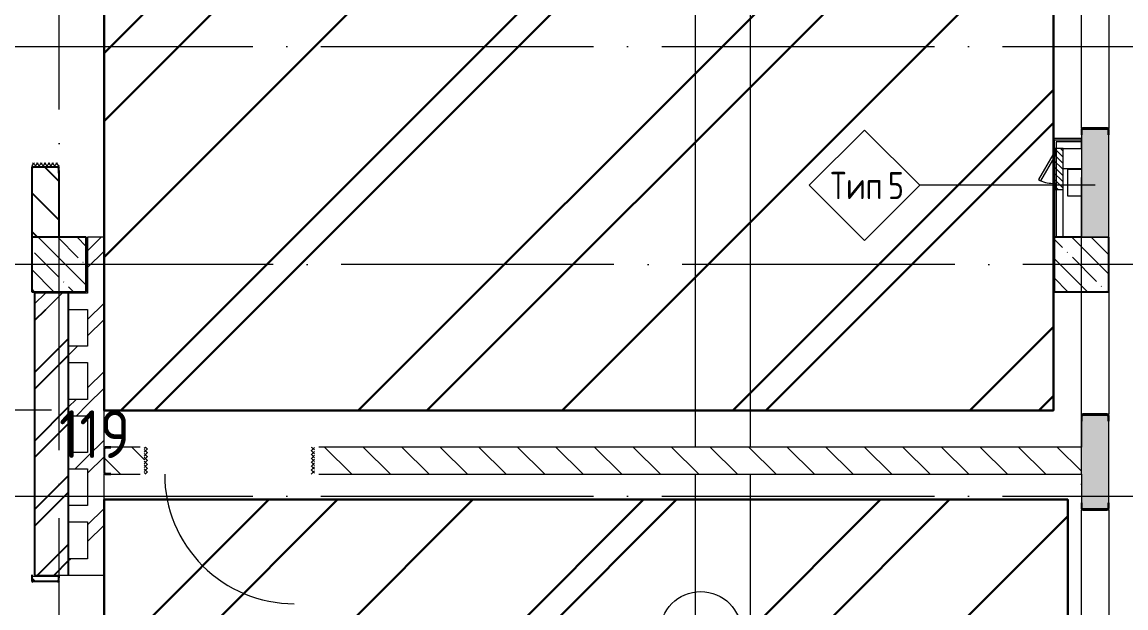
# Model space of a CAD drawing. Header units: millimetres. Extents: x -68946 to 690821, y -552984 to 293768.
# Drawn here: x 118362 to 126459, y -383014 to -378714 of the extents above; entities that cross this region are included whole.
import ezdxf

# ---------------------------------------------------------------- set-up
doc = ezdxf.new("R2010")
doc.units = ezdxf.units.MM
doc.linetypes.add('ADSK_Линия сетки', pattern=[2500, 2000, -250, 0, -250])
doc.linetypes.add('ADSK_Скрыто', pattern=[600, 300, -300])
for name, color, linetype, lineweight in [('0) блоки', 250, 'Continuous', 25), ('1.2) Стяжка 6 вып.', 30, 'Continuous', 30), ('1.3) Звуко-изол           6 вып.', 90, 'Continuous', 30), ('1.4) Стяжка 6 вып.', 30, 'Continuous', 30), ('A-AREA-____-IDEN', 250, 'Continuous', 9), ('A-DETL-GENF-OTLN', 250, 'Continuous', 5), ('A-DOOR-____-MCUT', 250, 'Continuous', 5), ('A-DOOR-____-OTLN', 250, 'Continuous', 5), ('A-FLOR-____-OTLN', 250, 'Continuous', 9), ('A-WALL-____-IDEN', 250, 'Continuous', 9), ('A-WALL-____-MCUT', 250, 'Continuous', 13), ('A-WALL-____-PATT', 250, 'Continuous', 13), ('A-WALL-FNSH-MCUT', 250, 'Continuous', 13), ('G-____-____-SYMB', 250, 'ADSK_Скрыто', 9), ('I-WALL-____-OTLN', 250, 'Continuous', 9), ('S-COLS-____-MCUT', 250, 'Continuous', 25), ('S-COLS-____-OTLN', 250, 'Continuous', 9), ('S-GRID-____-OTLN', 250, 'Continuous', 9)]:
    doc.layers.add(name, color=color, linetype=linetype, lineweight=lineweight)
doc.styles.add('GOST Common_1', font='', dxfattribs={"width": 0.9, "height": 250})
doc.styles.add('ISOCPEUR', font='isocpeur.ttf', dxfattribs={"width": 0.8, "height": 100})
doc.styles.get('GOST Common_1').set_extended_font_data('GOST Common')
pattern_1 = [(135, (-26617.47, -398117.93), (-141.42136, -141.42136), [])]
pattern_2 = [(45, (-26617.47, -398117.93), (-251.4472, 251.4472), []), (45, (-26617.47, -397736.93), (-251.4472, 251.4472), [])]

# ---------------------------------------------------------------- blocks, each defined once
blk = doc.blocks.new('Дверь_СКБ_2Ст_Фрамуга2 - Н_ВВ-3_2500x2600h_Учебные помещения_Фрамуга слева-V1-Кладочный план внутренних ограждающих конструкций на отм_ _12_600_ Секция 3_')
at = {"layer": 'A-DOOR-____-OTLN'}
h = blk.add_hatch(dxfattribs=at)
h.set_pattern_fill('FP_5', color=256, style=0, pattern_type=2)
h.set_pattern_definition([(45, (-1071.384, 164.685), (-14.1421, 14.1421), []), (135, (-1071.384, 164.685), (-14.1421, -14.1421), [])])
h.paths.add_polyline_path([(-1237.5, -100), (-1212.5, -100), (-1212.5, 100), (-1237.5, 100)])
h = blk.add_hatch(dxfattribs=at)
h.set_pattern_fill('FP_4', color=256, style=0, pattern_type=2)
h.set_pattern_definition([(135, (1051.41, 164.685), (-14.1421, -14.1421), []), (225, (1051.41, 164.685), (14.1421, -14.1421), [])])
h.paths.add_polyline_path([(1237.5, -100), (1262.5, -100), (1262.5, 100), (1237.5, 100)])
blk = doc.blocks.new('Дверь_СКБ_1Ст_Фрамуга1 - Н_ВВ-9_2_1250x2600h_Лаборантская 2-42764460-Кладочный план внутренних ограждающих конструкций на отм_ _12_600_ Секция 3_')
at = {"layer": 'A-DOOR-____-OTLN'}
h = blk.add_hatch(dxfattribs=at)
h.set_pattern_fill('FP_16', color=256, style=0, pattern_type=2)
h.set_pattern_definition([(45, (-446.384, 164.685), (-14.1421, 14.1421), []), (135, (-446.384, 164.685), (-14.1421, -14.1421), [])])
h.paths.add_polyline_path([(-587.5, 100), (-612.5, 100), (-612.5, -100), (-587.5, -100)])
h = blk.add_hatch(dxfattribs=at)
h.set_pattern_fill('FP_15', color=256, style=0, pattern_type=2)
h.set_pattern_definition([(135, (1676.41, 164.685), (-14.14214, -14.14214), []), (225, (1676.41, 164.685), (14.14214, -14.14214), [])])
h.paths.add_polyline_path([(637.5, 100), (612.5, 100), (612.5, -100), (637.5, -100)])
at = {"layer": 'A-DOOR-____-OTLN', "color": 255}
blk.add_arc((-462.5, 100), 950, 360, 90, dxfattribs=at)
blk = doc.blocks.new('BSC_Колонна _Прямоугольная - 400x400-V7-Кладочный план внутренних ограждающих конструкций на отм_ _12_600_ Секция 3_')
at = {"layer": 'S-COLS-____-OTLN', "lineweight": 5}
h = blk.add_hatch(dxfattribs=at)
h.set_pattern_fill('FP_31', color=256, style=0, pattern_type=2)
h.set_pattern_definition([(135, (-145249.98, -17625), (-142.56192, -142.56192), []), (135, (-145107.42, -17625), (-142.56192, -142.56192), [252.016, -50.403, 3.353, -47.05])])
h.paths.add_polyline_path([(-200, -200), (200, -200), (200, 200), (-200, 200)])
at = {"layer": 'S-COLS-____-MCUT'}
for p, q in [((200, 200), (-200, 200)), ((-200, 200), (-200, -200)), ((200, -200), (200, 200)), ((-200, -200), (200, -200))]:
    blk.add_line(p, q, dxfattribs=at)
blk = doc.blocks.new('ADSK_КолоннаНесущая_Швеллер_Гнутый_ГОСТ 8278-83 - 200х50х4_таб_1 2-38569673-Кладочный план внутренних ограждающих конструкций на отм_ _12_600_ Секция 3_')
at = {"layer": 'S-COLS-____-MCUT'}
for p, q in [((-10.1, 90), (-10.1, -90)), ((-6.1, -90), (-6.1, 90)), ((39.9, 100), (-0.1, 100)), ((-0.1, 96), (39.9, 96)), ((39.9, 96), (39.9, 100)), ((39.9, -96), (-0.1, -96)), ((-0.1, -100), (39.9, -100)), ((39.9, -100), (39.9, -96))]:
    blk.add_line(p, q, dxfattribs=at)
for centre, radius, start, end in [((-0.1, 90), 10, 90, 180), ((-0.1, 90), 6, 90, 180), ((-0.1, -90), 10, 180, 270), ((-0.1, -90), 6, 180, 270)]:
    blk.add_arc(centre, radius, start, end, dxfattribs=at)
blk = doc.blocks.new('ADSK_КолоннаНесущая_Швеллер_Гнутый_ГОСТ 8278-83 - 200х50х4_таб_1 2-V18-Кладочный план внутренних ограждающих конструкций на отм_ _12_600_ Секция 3_')
at = {"layer": 'S-COLS-____-MCUT'}
for p, q in [((-6.1, -90), (-6.1, 90)), ((-0.1, 96), (39.9, 96)), ((39.9, 100), (19.9, 100)), ((39.9, 96), (39.9, 100)), ((39.9, -96), (-0.1, -96)), ((19.9, -100), (39.9, -100)), ((39.9, -100), (39.9, -96))]:
    blk.add_line(p, q, dxfattribs=at)
for centre, radius, start, end in [((-0.1, 90), 10, 90, 180), ((-0.1, 90), 6, 90, 180), ((-0.1, -90), 10, 180, 270), ((-0.1, -90), 6, 180, 270)]:
    blk.add_arc(centre, radius, start, end, dxfattribs=at)
blk = doc.blocks.new('ADSK_КолоннаНесущая_Швеллер_Гнутый_ГОСТ 8278-83 - 200х50х4_таб_1 2-V15-Кладочный план внутренних ограждающих конструкций на отм_ _12_600_ Секция 3_')
at = {"layer": 'S-COLS-____-MCUT'}
for p, q in [((-6.1, -90), (-6.1, 90)), ((-0.1, 96), (39.9, 96)), ((39.9, 100), (19.9, 100)), ((39.9, 96), (39.9, 100)), ((39.9, -96), (-0.1, -96)), ((19.9, -100), (39.9, -100)), ((39.9, -100), (39.9, -96))]:
    blk.add_line(p, q, dxfattribs=at)
for centre, radius, start, end in [((-0.1, 90), 10, 90, 180), ((-0.1, 90), 6, 90, 180), ((-0.1, -90), 10, 180, 269.6632), ((-0.1, -90), 6, 180, 270)]:
    blk.add_arc(centre, radius, start, end, dxfattribs=at)
blk = doc.blocks.new('ADSK_КолоннаНесущая_Швеллер_Гнутый_ГОСТ 8278-83 - 200х50х4_таб_1 2-V19-Кладочный план внутренних ограждающих конструкций на отм_ _12_600_ Секция 3_')
at = {"layer": 'S-COLS-____-MCUT'}
for p, q in [((-10.1, 90), (-10.1, -90)), ((-6.1, -90), (-6.1, 90)), ((39.9, 100), (-0.1, 100)), ((-0.1, 96), (39.9, 96)), ((39.9, 96), (39.9, 100)), ((39.9, -96), (-0.1, -96)), ((-0.1, -100), (39.9, -100)), ((39.9, -100), (39.9, -96))]:
    blk.add_line(p, q, dxfattribs=at)
for centre, radius, start, end in [((-0.1, 90), 10, 90, 180), ((-0.1, 90), 6, 90, 180), ((-0.1, -90), 10, 180, 270), ((-0.1, -90), 6, 180, 270)]:
    blk.add_arc(centre, radius, start, end, dxfattribs=at)
blk = doc.blocks.new('АР_Люк - ЛРС_ВК_300х400_внутренний_RAL 9003-V30-Кладочный план внутренних ограждающих конструкций на отм_ _12_600_ Секция 3_')
at = {"layer": 'A-DOOR-____-OTLN'}
h = blk.add_hatch(dxfattribs=at)
h.set_pattern_fill('FP_36', color=256, style=0, pattern_type=2)
h.set_pattern_definition([(45, (125, 0), (-22.6274, 22.6274), [])])
h.paths.add_polyline_path([(-25, -37.5), (275, -37.5), (275, 37.5), (-25, 37.5)])
at = {"layer": 'A-DETL-GENF-OTLN'}
for p, q in [((275, 37.5), (-25, 37.5)), ((-25, 37.5), (-25, -37.5)), ((275, -37.5), (275, 37.5)), ((-25, -37.5), (275, -37.5))]:
    blk.add_line(p, q, dxfattribs=at)
at = {"layer": 'A-DOOR-____-MCUT'}
for p, q in [((48.1, 142.5), (38.1, 125.2)), ((38.1, 125.2), (220, 20.2)), ((230, 37.5), (48.1, 142.5)), ((20, 37.5), (-15, 37.5)), ((-15, 37.5), (-15, 17.5)), ((-15, 17.5), (20, 17.5)), ((20, 17.5), (20, 37.5)), ((220, 20.2), (230, 37.5)), ((265, 37.5), (230, 37.5)), ((230, 37.5), (230, 17.5)), ((230, 17.5), (265, 17.5)), ((265, 17.5), (265, 37.5))]:
    blk.add_line(p, q, dxfattribs=at)
blk.add_arc((230, 37.5), 210, 150, 180, dxfattribs=at)
blk = doc.blocks.new('ADSK_Марка_Стена - Типоразмер_ADSK_Марка-30564887-Кладочный план внутренних ограждающих конструкций на отм_ _12_600_ Секция 3_')
at = {"layer": 'A-WALL-____-IDEN'}
for p, q in [((-0.156, 4.37), (-4.213, 0.312)), ((3.901, 0.312), (-0.156, 4.37)), ((-4.213, 0.312), (-0.156, -3.745)), ((-0.156, -3.745), (3.901, 0.312))]:
    blk.add_line(p, q, dxfattribs=at)
blk = doc.blocks.new('AAR_СКБ_Марка_Помещения_мал - Номер-28977439-АР1_Маркировочный план 3 этажа секция 2_3')
at = {"layer": 'A-AREA-____-IDEN'}
blk.add_circle((-0.028, 0), 3, dxfattribs=at)

msp = doc.modelspace()

# ---------------------------------------------------------------- hatches: boundary and pattern name
at = {"layer": '0) блоки'}
h = msp.add_hatch(dxfattribs=at)
h.set_pattern_fill('FP_2', color=256, style=0, pattern_type=2)
h.set_pattern_definition(pattern_1)
h.paths.add_polyline_path([(118632.5323, -380292.9338), (118632.5323, -379772.9338), (118432.5323, -379772.9338), (118432.5323, -380292.9338)])
h.paths.add_polyline_path([(118432.5323, -377272.9338), (118632.5323, -377272.9338), (118632.5323, -377127.9338), (118432.5323, -377127.9338), (118432.5323, -377242.9338)])
h = msp.add_hatch(dxfattribs=at)
h.set_pattern_fill('FP_3', color=256, style=0, pattern_type=2)
h.set_pattern_definition(pattern_2)
h.paths.add_polyline_path([(118702.5323, -382772.9338), (118702.5323, -380822.9338), (118452.5323, -380822.9338), (118452.5323, -382772.9338)])
h = msp.add_hatch(dxfattribs=at)
h.set_pattern_fill('FP_2', color=256, style=0, pattern_type=2)
h.set_pattern_definition(pattern_1)
h.paths.add_polyline_path([(118632.5104, -389292.9338), (118632.5104, -387992.9338), (118432.5104, -387992.9338), (118432.5104, -389292.9338)])
h.paths.add_polyline_path([(118432.5104, -385492.9338), (118632.5104, -385492.9338), (118632.5104, -385192.9338), (118432.5104, -385192.9338), (118432.5104, -385462.9338)])
h.paths.add_polyline_path([(118632.5104, -384792.9338), (118632.5104, -384072.9298), (118432.5104, -384072.9298), (118432.5104, -384792.9338)])
h.paths.add_polyline_path([(118632.5104, -382822.9298), (118632.5104, -382782.9411), (118432.5104, -382782.9411), (118432.5104, -382822.9298)])
at = {"layer": '1.2) Стяжка 6 вып.', "lineweight": 30}
h = msp.add_hatch(dxfattribs=at)
h.set_pattern_fill('ANSI31', color=256, scale=333)
h.paths.add_polyline_path([(125927.4163, -353418.0874), (118962.5104, -353418.0874), (118962.5104, -381563.7921), (125927.4163, -381563.7921)])
h = msp.add_hatch(dxfattribs=at)
h.set_pattern_fill('ANSI31', color=256, scale=333)
h.paths.add_polyline_path([(118962.5104, -382219.2408), (126032.5104, -382219.2408), (126032.5104, -384472.9338), (118962.5104, -384472.9338)])
at = {"layer": '1.3) Звуко-изол           6 вып.', "lineweight": 30}
h = msp.add_hatch(dxfattribs=at)
h.set_pattern_fill('ANSI31', color=256, scale=500)
h.paths.add_polyline_path([(125927.4163, -353418.0874), (118962.5104, -353418.0874), (118962.5104, -381563.7921), (125927.4163, -381563.7921)])
h = msp.add_hatch(dxfattribs=at)
h.set_pattern_fill('ANSI31', color=256, scale=500)
h.paths.add_polyline_path([(118962.5104, -382219.2408), (126032.5104, -382219.2408), (126032.5104, -384472.9338), (118962.5104, -384472.9338)])
at = {"layer": '1.4) Стяжка 6 вып.', "lineweight": 30}
h = msp.add_hatch(dxfattribs=at)
h.set_pattern_fill('ANSI32', color=256, scale=333)
h.paths.add_polyline_path([(125927.4163, -353418.0874), (118962.5104, -353418.0874), (118962.5104, -381563.7921), (125927.4163, -381563.7921)])
h = msp.add_hatch(dxfattribs=at)
h.set_pattern_fill('ANSI32', color=256, scale=333)
h.paths.add_polyline_path([(118962.5104, -382219.2408), (126032.5104, -382219.2408), (126032.5104, -384472.9338), (118962.5104, -384472.9338)])
at = {"layer": 'A-WALL-____-PATT', "lineweight": 15}
h = msp.add_hatch(dxfattribs=at)
h.set_pattern_fill('FP_23', color=256, style=0, pattern_type=2)
h.set_pattern_definition([(50, (-26617.47, -398117.93), (364.36793, -31.8783), [38.1, -419.1]), (355, (-26617.47, -398117.93), (-70.48585, 382.1133), [30.48, -335.28]), (100.451, (-26587.1, -398120.6), (293.885, 350.2334), [32.38, -356.18]), (46.184, (-26617.47, -398016.33), (542.1585, -84.0858), [57.15, -628.65]), (96.636, (-26572.3, -398023.34), (474.8049, 494.8554), [48.57, -534.27]), (351.184, (-26617.47, -398016.33), (474.8102, 494.85), [45.72, -502.92]), (21, (-26566.67, -398041.73), (303.22847, -204.53046), [38.1, -419.1]), (326, (-26566.67, -398041.73), (123.6039, 368.37604), [30.48, -335.28]), (71.451, (-26541.4, -398058.78), (426.8341, 163.8427), [32.38, -356.18]), (37.5, (-26617.47, -398117.93), (6.17665, 169.11015), [16.764, -314.452, 16.764, -323.596, -336.55]), (37.5, (-26617.47, -398117.93), (6.17665, 169.11015), [-671.576, 16.764, -319.786]), (7.5, (-26617.47, -398117.93), (133.63888, 200.3615), [16.764, -177.292, 16.764, -306.832, -128.27]), (7.5, (-26617.47, -398117.93), (133.63888, 200.3615), [-517.652, 16.764, -111.506]), (327.5, (-26730.75, -398117.93), (271.18182, -11.45836), [16.764, -110.236, 16.764, -379.476, -525.78]), (327.5, (-26730.75, -398117.93), (271.18182, -11.45836), [-523.24, 16.764, -509.016]), (317.5, (-26781.55, -398117.93), (296.2585, 50.85285), [16.764, -148.336, 16.764, -246.38, -373.38]), (317.5, (-26781.55, -398117.93), (296.2585, 50.85285), [-428.244, 16.764, -356.616])])
h.paths.add_polyline_path([(126332.5104, -397892.9338), (126332.5104, -397492.9344), (126132.5104, -397492.9344), (126132.5104, -397892.9338)])
h.paths.add_polyline_path([(126132.5104, -393792.9338), (126332.5104, -393792.9338), (126332.5104, -392992.9344), (126132.5104, -392992.9344), (126132.5104, -393448.7037)])
h.paths.add_polyline_path([(126332.5104, -391292.9344), (126332.5104, -390592.9344), (126132.5104, -390592.9344), (126132.5104, -391292.9344)])
h.paths.add_polyline_path([(126132.5104, -389292.9338), (126332.5104, -389292.9338), (126332.5104, -388492.9344), (126132.5104, -388492.9344), (126132.5104, -389208.4874)])
h.paths.add_polyline_path([(126132.5104, -384792.9338), (126332.5104, -384792.9338), (126332.5104, -383992.9344), (126132.5104, -383992.9344)])
h.paths.add_polyline_path([(126332.5104, -382292.9344), (126332.5104, -381592.9344), (126132.5104, -381592.9344), (126132.5104, -382292.9344)])
h.paths.add_polyline_path([(126332.5104, -380292.9338), (126332.5104, -379492.9344), (126132.5104, -379492.9344), (126132.5104, -380292.9338)])
h.paths.add_polyline_path([(126332.5104, -375792.9338), (126332.5104, -374992.9344), (126132.5104, -374992.9344), (126132.5104, -375792.9338)])
h.paths.add_polyline_path([(126132.5104, -373292.9344), (126332.5104, -373292.9344), (126332.5104, -372592.9344), (126132.5104, -372592.9344)])
h.paths.add_polyline_path([(126132.5104, -371292.9338), (126332.5104, -371292.9338), (126332.5104, -370492.9344), (126132.5104, -370492.9344), (126132.5104, -371187.5681)])
h.paths.add_polyline_path([(126332.5104, -366792.9338), (126332.5104, -365992.9344), (126132.5104, -365992.9344), (126132.5104, -366792.9338)])
h.paths.add_polyline_path([(126332.5104, -365092.9344), (126332.5104, -364392.9344), (126132.5104, -364392.9344), (126132.5104, -365092.9344)])
h.paths.add_polyline_path([(126132.5104, -362692.9344), (126332.5104, -362692.9344), (126332.5104, -362292.9338), (126132.5104, -362292.9338), (126132.5104, -362442.122)])
h.paths.add_polyline_path([(126332.5104, -361892.9338), (126332.5104, -361492.9344), (126132.5104, -361492.9344), (126132.5104, -361892.9338)])
h.paths.add_polyline_path([(126332.5104, -358192.9344), (126332.5104, -357392.9338), (126132.5104, -357392.9338), (126132.5104, -358192.9344)])
h.paths.add_polyline_path([(126132.5104, -353692.9338), (126332.5104, -353692.9338), (126332.5104, -352492.9338), (126132.5104, -352492.9338), (126132.5104, -353282.9344)])
h.paths.add_polyline_path([(126332.5104, -350392.9338), (126332.5104, -350092.9344), (126132.5104, -350092.9344), (126132.5104, -350392.9338)])
h.paths.add_polyline_path([(126332.5104, -349192.9344), (126332.5104, -347992.9344), (126132.5104, -347992.9344), (126132.5104, -349192.9344)])
h.paths.add_polyline_path([(126132.5104, -347092.9344), (126332.5104, -347092.9344), (126332.5104, -346392.9344), (126132.5104, -346392.9344)])
h.paths.add_polyline_path([(126332.5104, -344292.9338), (126332.5104, -343492.9344), (126132.5104, -343492.9344), (126132.5104, -344292.9338)])
h.paths.add_polyline_path([(126332.5104, -340192.9344), (126332.5104, -339542.9338), (126132.5104, -339542.9338), (126132.5104, -340192.9344)])
h = msp.add_hatch(dxfattribs=at)
h.set_pattern_fill('FP_3', color=256, style=0, pattern_type=2)
h.set_pattern_definition(pattern_2)
h.paths.add_polyline_path([(118962.5104, -382772.9338), (118962.5104, -380292.9338), (118842.5104, -380292.9338), (118842.5104, -382772.9338)])
h = msp.add_hatch(dxfattribs=at)
h.set_pattern_fill('FP_3', color=256, style=0, pattern_type=2)
h.set_pattern_definition(pattern_2)
h.paths.add_polyline_path([(118842.5104, -380822.9338), (118842.5104, -380702.9338), (118452.5323, -380702.9338), (118452.5323, -380822.9338), (118752.7972, -380822.9338)])
h = msp.add_hatch(dxfattribs=at)
h.set_pattern_fill('FP_3', color=256, style=0, pattern_type=2)
h.set_pattern_definition(pattern_2)
h.paths.add_polyline_path([(118702.5323, -381212.9338), (118842.5104, -381212.9338), (118842.5104, -381092.9338), (118702.5323, -381092.9338)])
h = msp.add_hatch(dxfattribs=at)
h.set_pattern_fill('FP_3', color=256, style=0, pattern_type=2)
h.set_pattern_definition(pattern_2)
h.paths.add_polyline_path([(118702.5323, -381602.9338), (118842.5104, -381602.9338), (118842.5104, -381482.9338), (118702.5323, -381482.9338)])
h = msp.add_hatch(dxfattribs=at)
h.set_pattern_fill('FP_3', color=256, style=0, pattern_type=2)
h.set_pattern_definition(pattern_2)
h.paths.add_polyline_path([(118702.5323, -381992.9338), (118842.5104, -381992.9338), (118842.5104, -381872.9338), (118702.5323, -381872.9338)])
h = msp.add_hatch(dxfattribs=at)
h.set_pattern_fill('FP_2', color=256, style=0, pattern_type=2)
h.set_pattern_definition(pattern_1)
h.paths.add_polyline_path([(126132.5104, -382032.9338), (126132.5104, -381832.9338), (120507.5323, -381832.9338), (120507.5323, -382032.9338), (123313.1617, -382032.9338)])
h.paths.add_polyline_path([(119132.8276, -382032.9338), (119257.5323, -382032.9338), (119257.5323, -381832.9338), (118962.5104, -381832.9338), (118962.5104, -382032.9338)])
h = msp.add_hatch(dxfattribs=at)
h.set_pattern_fill('FP_3', color=256, style=0, pattern_type=2)
h.set_pattern_definition(pattern_2)
h.paths.add_polyline_path([(118702.5323, -382772.9338), (118842.5104, -382772.9338), (118842.5104, -382652.9338), (118702.5323, -382652.9338)])
at = {"layer": 'S-COLS-____-OTLN', "lineweight": 5}
h = msp.add_hatch(dxfattribs=at)
h.set_pattern_fill('FP_1', color=256, style=0, pattern_type=2)
h.set_pattern_definition([(135, (-26617.47, -398117.93), (-142.5612, -142.5612), []), (135, (-26474.9, -398117.93), (-142.5612, -142.5612), [252.016, -50.403, 3.353, -47.05])])
h.paths.add_polyline_path([(125932.5104, -380692.9338), (126332.5104, -380692.9338), (126332.5104, -380292.9338), (125932.5104, -380292.9338)])

# ---------------------------------------------------------------- linework, layer by layer
at = {"layer": '0) блоки'}
for p, q in [((118432.5323, -379802.9338), (118432.5323, -380292.9338)), ((118632.5323, -380292.9338), (118632.5323, -379802.9338)), ((118452.5323, -380702.9338), (118452.5323, -382772.9338)), ((118702.5323, -382772.9298), (118702.5323, -380692.9338))]:
    msp.add_line(p, q, dxfattribs=at)
at = {"layer": '1.2) Стяжка 6 вып.', "lineweight": 30}
for points in [[(125927.4163, -353418.0874), (118962.5104, -353418.0874), (118962.5104, -381563.7921), (125927.4163, -381563.7921)], [(118962.5104, -382219.2408), (126032.5104, -382219.2408), (126032.5104, -384472.9338), (118962.5104, -384472.9338)]]:
    msp.add_lwpolyline(points, close=True, dxfattribs=at)
at = {"layer": 'A-FLOR-____-OTLN'}
for p, q in [((123302.5323, -381832.9338), (123302.5323, -371692.9338)), ((123702.5323, -371692.9338), (123702.5323, -381832.9338)), ((126132.5104, -379792.187), (125997.5333, -379792.187)), ((126032.511, -379992.5785), (126032.511, -379792.5785)), ((126032.511, -379792.5785), (126132.5104, -379792.5785)), ((126132.5104, -379992.5785), (126032.511, -379992.5785)), ((123302.5323, -384792.9298), (123302.5323, -382032.9338)), ((123702.5323, -382032.9338), (123702.5323, -384792.9298))]:
    msp.add_line(p, q, dxfattribs=at)
at = {"layer": 'A-WALL-____-IDEN'}
for p, q in [((126232.5104, -379912.2642), (124946.8854, -379912.2642)), ((118577.5323, -381563.4511), (117291.9073, -381563.4511))]:
    msp.add_line(p, q, dxfattribs=at)
at = {"layer": 'A-WALL-____-MCUT', "color": 7, "lineweight": 15}
for p, q in [((126132.5104, -379492.9344), (126132.5104, -380292.9338)), ((126332.5104, -379492.9344), (126132.5104, -379492.9344)), ((126332.5104, -380292.9338), (126332.5104, -379492.9344)), ((118842.5104, -380292.9338), (118842.5104, -380702.9338)), ((118962.5104, -380292.9338), (118842.5104, -380292.9338)), ((118962.5104, -381832.9338), (118962.5104, -380292.9338)), ((118842.5104, -380702.9338), (118452.5323, -380702.9338)), ((118702.5323, -380822.9338), (118842.5104, -380822.9338)), ((118702.5323, -381092.9338), (118702.5323, -380822.9338)), ((118842.5104, -380822.9338), (118842.5104, -381092.9338)), ((118842.5104, -381092.9338), (118702.5323, -381092.9338)), ((118702.5323, -381212.9338), (118842.5104, -381212.9338)), ((118702.5323, -381482.9338), (118702.5323, -381212.9338)), ((118842.5104, -381212.9338), (118842.5104, -381482.9338)), ((118842.5104, -381482.9338), (118702.5323, -381482.9338)), ((118702.5323, -381602.9338), (118842.5104, -381602.9338)), ((118702.5323, -381872.9338), (118702.5323, -381602.9338)), ((118842.5104, -381602.9338), (118842.5104, -381872.9338)), ((126132.5104, -381592.9344), (126132.5104, -381832.9338)), ((126332.5104, -381592.9344), (126132.5104, -381592.9344)), ((126332.5104, -382292.9344), (126332.5104, -381592.9344)), ((118842.5104, -381872.9338), (118702.5323, -381872.9338)), ((119227.5323, -381832.9338), (118962.5104, -381832.9338)), ((126132.5104, -381832.9338), (120537.5323, -381832.9338)), ((118702.5323, -382262.9338), (118702.5323, -381992.9338)), ((118702.5323, -381992.9338), (118842.5104, -381992.9338)), ((118842.5104, -381992.9338), (118842.5104, -382262.9338)), ((118962.5104, -382032.9338), (119227.5323, -382032.9338)), ((118962.5104, -382772.9338), (118962.5104, -382032.9338)), ((120537.5323, -382032.9338), (126132.5104, -382032.9338)), ((126132.5104, -382032.9338), (126132.5104, -382292.9344)), ((118842.5104, -382262.9338), (118702.5323, -382262.9338)), ((126132.5104, -382292.9344), (126332.5104, -382292.9344)), ((118702.5323, -382382.9338), (118842.5104, -382382.9338)), ((118702.5323, -382652.9338), (118702.5323, -382382.9338)), ((118842.5104, -382382.9338), (118842.5104, -382652.9338)), ((118842.5104, -382652.9338), (118702.5323, -382652.9338)), ((118432.5104, -382782.9411), (118432.5104, -382792.9298)), ((118632.5104, -382782.9411), (118432.5104, -382782.9411)), ((118452.5323, -382772.9338), (118962.5104, -382772.9338)), ((118632.5104, -382792.9298), (118632.5104, -382782.9411))]:
    msp.add_line(p, q, dxfattribs=at)
at = {"layer": 'A-WALL-____-MCUT', "color": 42, "lineweight": 15}
for p, q in [((125935.0333, -379652.9338), (125935.0333, -379580.4338)), ((126132.5333, -379580.4338), (125935.0333, -379580.4338)), ((125935.0333, -379687.9338), (125935.0333, -379695.1507)), ((125935.0333, -379706.2832), (125935.0333, -379897.9338)), ((125935.0333, -379932.9338), (125935.0333, -380292.9338))]:
    msp.add_line(p, q, dxfattribs=at)
at = {"layer": 'A-WALL-____-MCUT', "color": 30, "lineweight": 15}
for p, q in [((125947.5333, -379592.9338), (125947.5333, -380292.9338)), ((126132.5333, -379592.9338), (125947.5333, -379592.9338)), ((126132.5333, -379642.9338), (126132.5333, -379592.9338)), ((125997.5333, -380292.9338), (125997.5333, -379642.9338)), ((125997.5333, -379642.9338), (126132.5333, -379642.9338)), ((125947.5333, -380292.9338), (125997.5333, -380292.9338))]:
    msp.add_line(p, q, dxfattribs=at)
at = {"layer": 'A-WALL-____-MCUT', "lineweight": 15}
for p, q in [((126132.5104, -380292.9338), (126332.5104, -380292.9338)), ((118962.5104, -381832.9338), (118962.5104, -382032.9338)), ((126132.5104, -382032.9338), (126132.5104, -381832.9338))]:
    msp.add_line(p, q, dxfattribs=at)
at = {"layer": 'A-WALL-FNSH-MCUT', "lineweight": 15}
for p, q in [((126132.5333, -379567.9338), (125922.5333, -379567.9338)), ((125922.5333, -379567.9338), (125922.5333, -379652.9338)), ((126132.5333, -379592.9338), (126132.5333, -379567.9338)), ((125922.5333, -379727.9338), (125922.5333, -379897.9338)), ((125922.5333, -379932.9338), (125922.5333, -380292.9338)), ((125922.5333, -380292.9338), (125947.5333, -380292.9338))]:
    msp.add_line(p, q, dxfattribs=at)
at = {"layer": 'I-WALL-____-OTLN', "lineweight": 15}
for p, q in [((126132.5104, -379492.9344), (126132.5104, -376192.9344)), ((126332.5104, -376192.9344), (126332.5104, -379492.9344)), ((126132.5104, -381592.9344), (126132.5104, -380692.9344)), ((126332.5104, -380692.9344), (126332.5104, -381592.9344)), ((126132.5104, -383992.9344), (126132.5104, -382292.9344)), ((126332.5104, -382292.9344), (126332.5104, -383992.9344))]:
    msp.add_line(p, q, dxfattribs=at)
at = {"layer": 'S-COLS-____-MCUT'}
for p, q in [((126132.5104, -380292.9338), (125932.5104, -380292.9338)), ((125932.5104, -380292.9338), (125932.5104, -380692.9338)), ((126332.5104, -380692.9338), (126332.5104, -380292.9338)), ((125932.5104, -380692.9338), (126332.5104, -380692.9338))]:
    msp.add_line(p, q, dxfattribs=at)
at = {"layer": 'S-COLS-____-OTLN'}
msp.add_line((126332.5104, -380292.9338), (126132.5104, -380292.9338), dxfattribs=at)
at = {"layer": 'S-GRID-____-OTLN', "linetype": 'ADSK_Линия сетки'}
for p, q in [((118632.5323, -401856.7737), (118632.5323, -336915.9292)), ((126132.5323, -401856.7737), (126132.5323, -336915.9292)), ((105552.8046, -378892.9338), (130203.4118, -378892.9338)), ((130203.4118, -380492.9338), (105552.8046, -380492.9338)), ((105552.8046, -382192.9338), (130203.4118, -382192.9338))]:
    msp.add_line(p, q, dxfattribs=at)

# ---------------------------------------------------------------- block references
at = {"layer": 'A-AREA-____-IDEN', "xscale": 99.99999999999993, "yscale": 99.99999999999993, "zscale": 99.99999999999993}
msp.add_blockref('AAR_СКБ_Марка_Помещения_мал - Номер-28977439-АР1_Маркировочный план 3 этажа секция 2_3', (123342.4319, -383194.3643), dxfattribs=at)
at = {"layer": 'A-DOOR-____-OTLN', "color": 255}
for name, p, rotation in [('Дверь_СКБ_2Ст_Фрамуга2 - Н_ВВ-3_2500x2600h_Учебные помещения_Фрамуга слева-V1-Кладочный план внутренних ограждающих конструкций на отм_ _12_600_ Секция 3_', (118532.5323, -378535.4338), 89.99999999999993), ('Дверь_СКБ_1Ст_Фрамуга1 - Н_ВВ-9_2_1250x2600h_Лаборантская 2-42764460-Кладочный план внутренних ограждающих конструкций на отм_ _12_600_ Секция 3_', (119895.0323, -381932.9338), 180)]:
    msp.add_blockref(name, p, dxfattribs=dict(at, rotation=rotation))
at = {"layer": 'A-DOOR-____-OTLN', "color": 250, "rotation": 89.99999999999852}
msp.add_blockref('АР_Люк - ЛРС_ВК_300х400_внутренний_RAL 9003-V30-Кладочный план внутренних ограждающих конструкций на отм_ _12_600_ Секция 3_', (125960.0333, -379917.9338), dxfattribs=at)
at = {"layer": 'A-WALL-____-IDEN', "xscale": 99.99999999999993, "yscale": 99.99999999999993, "zscale": 99.99999999999993}
msp.add_blockref('ADSK_Марка_Стена - Типоразмер_ADSK_Марка-30564887-Кладочный план внутренних ограждающих конструкций на отм_ _12_600_ Секция 3_', (124556.7935, -379943.5142), dxfattribs=at)
at = {"layer": 'S-COLS-____-OTLN'}
for name, p, rotation in [('ADSK_КолоннаНесущая_Швеллер_Гнутый_ГОСТ 8278-83 - 200х50х4_таб_1 2-38569673-Кладочный план внутренних ограждающих конструкций на отм_ _12_600_ Секция 3_', (126232.5104, -379503.0344), 269.9999999999649), ('ADSK_КолоннаНесущая_Швеллер_Гнутый_ГОСТ 8278-83 - 200х50х4_таб_1 2-V18-Кладочный план внутренних ограждающих конструкций на отм_ _12_600_ Секция 3_', (118532.5323, -379783.0338), 269.9999999999995), ('ADSK_КолоннаНесущая_Швеллер_Гнутый_ГОСТ 8278-83 - 200х50х4_таб_1 2-38569673-Кладочный план внутренних ограждающих конструкций на отм_ _12_600_ Секция 3_', (126232.5104, -381603.0344), 269.9999999999649), ('ADSK_КолоннаНесущая_Швеллер_Гнутый_ГОСТ 8278-83 - 200х50х4_таб_1 2-38569673-Кладочный план внутренних ограждающих конструкций на отм_ _12_600_ Секция 3_', (126232.5104, -382282.8344), 89.99999999996523), ('ADSK_КолоннаНесущая_Швеллер_Гнутый_ГОСТ 8278-83 - 200х50х4_таб_1 2-V15-Кладочный план внутренних ограждающих конструкций на отм_ _12_600_ Секция 3_', (118532.5323, -382812.8298), 90.00000000000044)]:
    msp.add_blockref(name, p, dxfattribs=dict(at, rotation=rotation))
for name, p in [('BSC_Колонна _Прямоугольная - 400x400-V7-Кладочный план внутренних ограждающих конструкций на отм_ _12_600_ Секция 3_', (118632.5104, -380492.9338)), ('ADSK_КолоннаНесущая_Швеллер_Гнутый_ГОСТ 8278-83 - 200х50х4_таб_1 2-V19-Кладочный план внутренних ограждающих конструкций на отм_ _12_600_ Секция 3_', (118972.6104, -381932.9338))]:
    msp.add_blockref(name, p, dxfattribs=at)

# ---------------------------------------------------------------- texts
at = {"layer": 'A-WALL-____-IDEN', "char_height": 200, "attachment_point": 1, "style": 'ISOCPEUR'}
for s, insert, width in [('Тип', (124292.4126, -379813.8455), 387.215062), (' 5', (124611.897, -379813.8455), 230.084312)]:
    msp.add_mtext(s, dxfattribs=dict(at, insert=insert, width=width))
at = {"layer": 'G-____-____-SYMB', "linetype": 'Continuous', "insert": (118632.3889, -381563.7921), "char_height": 350, "width": 577.215, "attachment_point": 1, "style": 'GOST Common_1'}
msp.add_mtext('119', dxfattribs=at)

doc.saveas('drawing.dxf')
